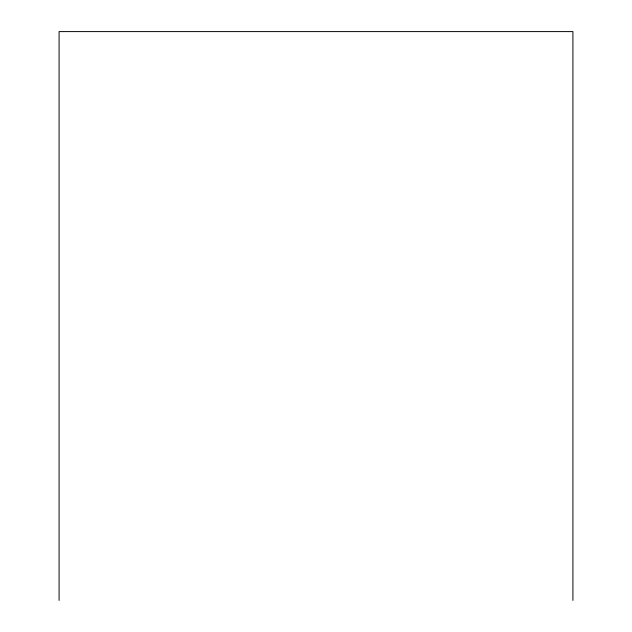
<?xml version="1.0" encoding="UTF-8"?>
<svg xmlns="http://www.w3.org/2000/svg" width="632" height="632" viewBox="0 0 632 632"><rect width="100%" height="100%" fill="white"/><g stroke="black" fill="none" stroke-linecap="round" stroke-linejoin="round"><path stroke-width="0.95" d="M572.916 600.4L572.916 31.6L59.084 31.6L59.084 600.4"/></g></svg>
